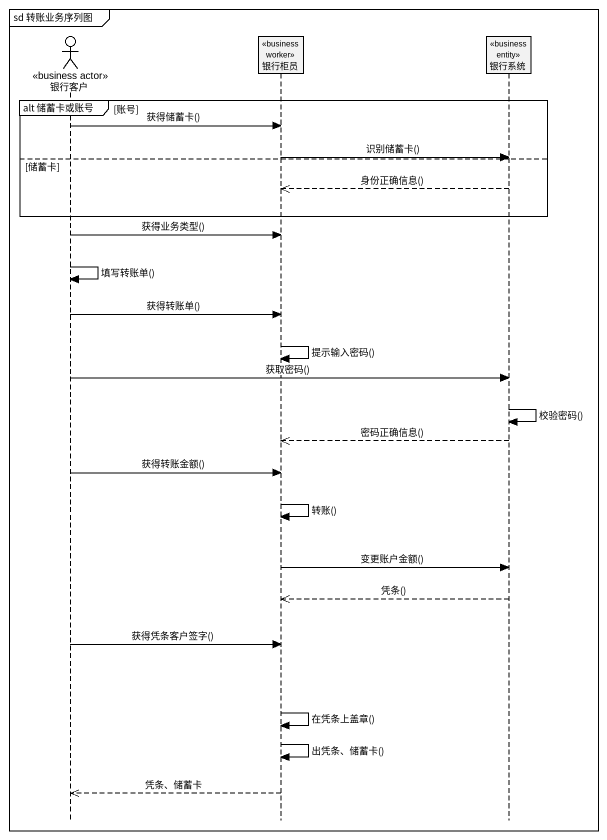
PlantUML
@startuml
mainframe sd 转账业务序列图
hide footbox
actor 银行客户 <<business actor>>
participant 银行柜员 <<business worker>>
participant 银行系统 <<business entity>>

group alt 储蓄卡或账号 [账号]
  银行客户 -> 银行柜员 : 获得储蓄卡()
  银行柜员 -> 银行系统 : 识别储蓄卡()
else 储蓄卡
  银行系统 -->> 银行柜员 : 身份正确信息()
end
银行客户 -> 银行柜员 : 获得业务类型()
银行客户 -> 银行客户 : 填写转账单()
银行客户 -> 银行柜员 : 获得转账单()
银行柜员 -> 银行柜员 : 提示输入密码()
银行客户 -> 银行系统 : 获取密码()
银行系统 -> 银行系统 : 校验密码()
银行系统 -->> 银行柜员 : 密码正确信息()
银行客户 -> 银行柜员 : 获得转账金额()
银行柜员 -> 银行柜员 : 转账()
银行柜员 -> 银行系统 : 变更账户金额()
银行系统 -->> 银行柜员 : 凭条()
银行客户 -> 银行柜员 : 获得凭条客户签字()
银行柜员 -> 银行柜员 : 在凭条上盖章()
银行柜员 -> 银行柜员 : 出凭条、储蓄卡()
银行柜员 -->> 银行客户 : 凭条、储蓄卡
@enduml
